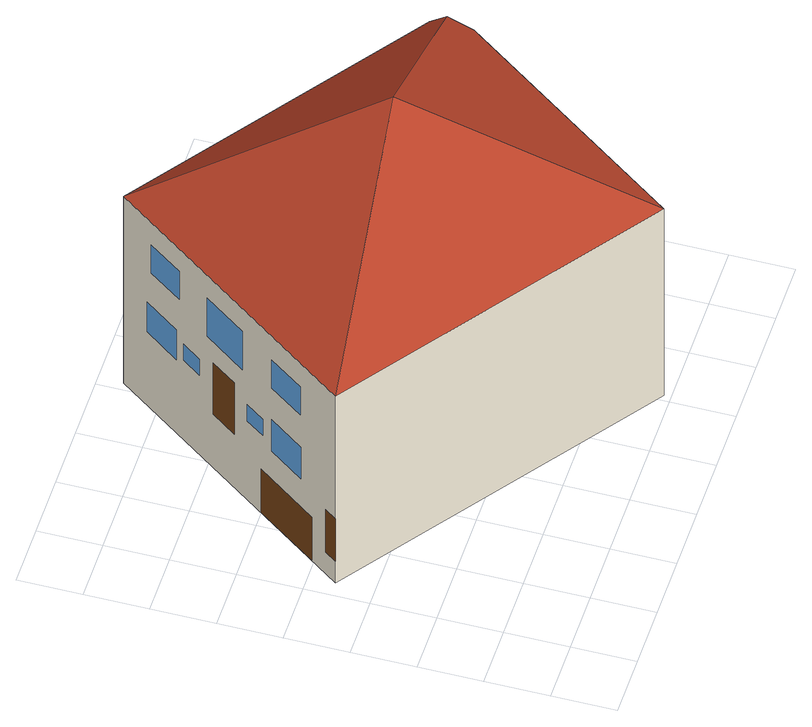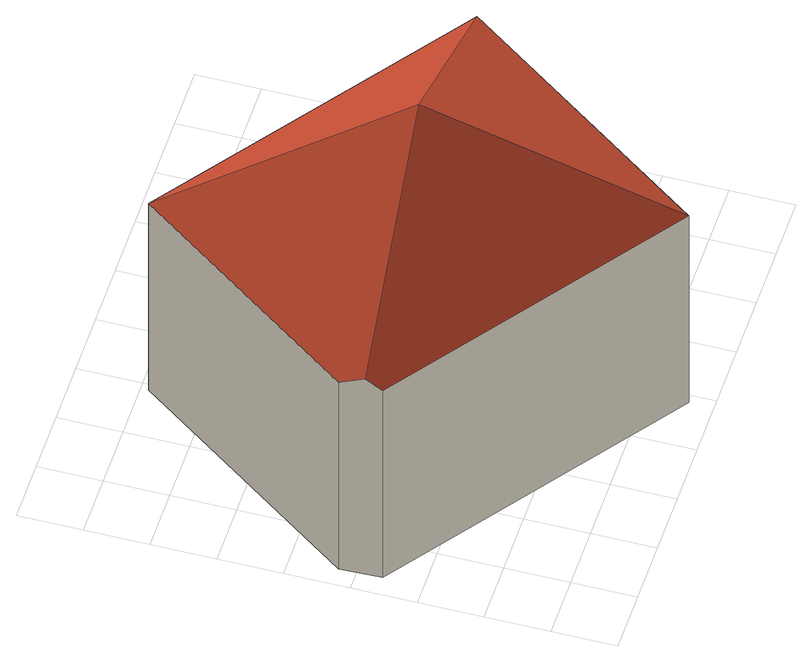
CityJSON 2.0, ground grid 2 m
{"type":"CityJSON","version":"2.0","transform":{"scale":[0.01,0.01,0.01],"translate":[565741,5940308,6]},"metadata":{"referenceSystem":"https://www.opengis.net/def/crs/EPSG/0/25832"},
"CityObjects":{
"building1":{"type":"Building","attributes":{"Gemeindeschluessel":"02400407","Geometrietyp2DReferenz":"3000","function":"31001_1010","roofType":"3500","measuredHeight":12.33,"storeysAboveGround":2},"address":[{"country":"Germany","locality":"Hamburg","thoroughfareNumber":"14","thoroughfareName":"Kugelfang"}],"geometry":[{"type":"MultiSurface","lod":"3","boundaries":[[[0,1,2]],[[2,1,3]],[[4,5,0,2]],[[6,4,2,3]],[[7,8,9,1,0,10,11,12],[13,14,15,16],[17,18,19,20],[21,22,23,24],[25,26,27,28],[29,30,31,32],[33,34,35,36],[37,38,39,40],[41,42,43,44],[45,46,47,48]],[[16,15,14,13]],[[9,8,7,12]],[[20,19,18,17]],[[27,26,25,28]],[[36,35,34,33]],[[23,22,21,24]],[[32,31,30,29]],[[40,39,38,37]],[[43,42,41,44]],[[47,46,45,48]],[[3,1,11,49]],[[0,5,50,10]],[[6,3,49,51]],[[49,11,10,50,51]],[[50,5,4,6,51]]],"semantics":{"surfaces":[{"type":"RoofSurface"},{"type":"WallSurface"},{"type":"Door"},{"type":"Window"},{"type":"GroundSurface"}],"values":[0,0,0,0,1,2,2,2,3,3,3,3,3,3,3,1,1,1,4,1]}}]}
},
"vertices":[
[628,1525,800],[51,720,800],[825,775,1246],[1022,24,801],[1535,826,837],[1534,877,801],[1538,745,800],[78,757,104],[78,757,283],[51,720,283],[628,1525,13],[51,720,13],[51,720,104],[115,809,14],[254,1003,14],[254,1003,196],[115,809,196],[326,1104,237],[385,1185,237],[385,1185,454],[326,1104,454],[291,1055,346],[291,1055,415],[248,995,415],[248,995,346],[226,963,314],[226,963,448],[145,850,448],[145,850,314],[421,1236,348],[466,1298,348],[466,1298,415],[421,1236,415],[483,1323,323],[564,1436,323],[564,1436,449],[483,1323,449],[303,1072,544],[400,1207,544],[400,1207,706],[303,1072,706],[225,962,581],[225,962,700],[147,853,700],[147,853,581],[553,1420,587],[553,1420,706],[476,1313,706],[476,1313,587],[1022,24,13],[1534,877,13],[1538,745,13]
]}
